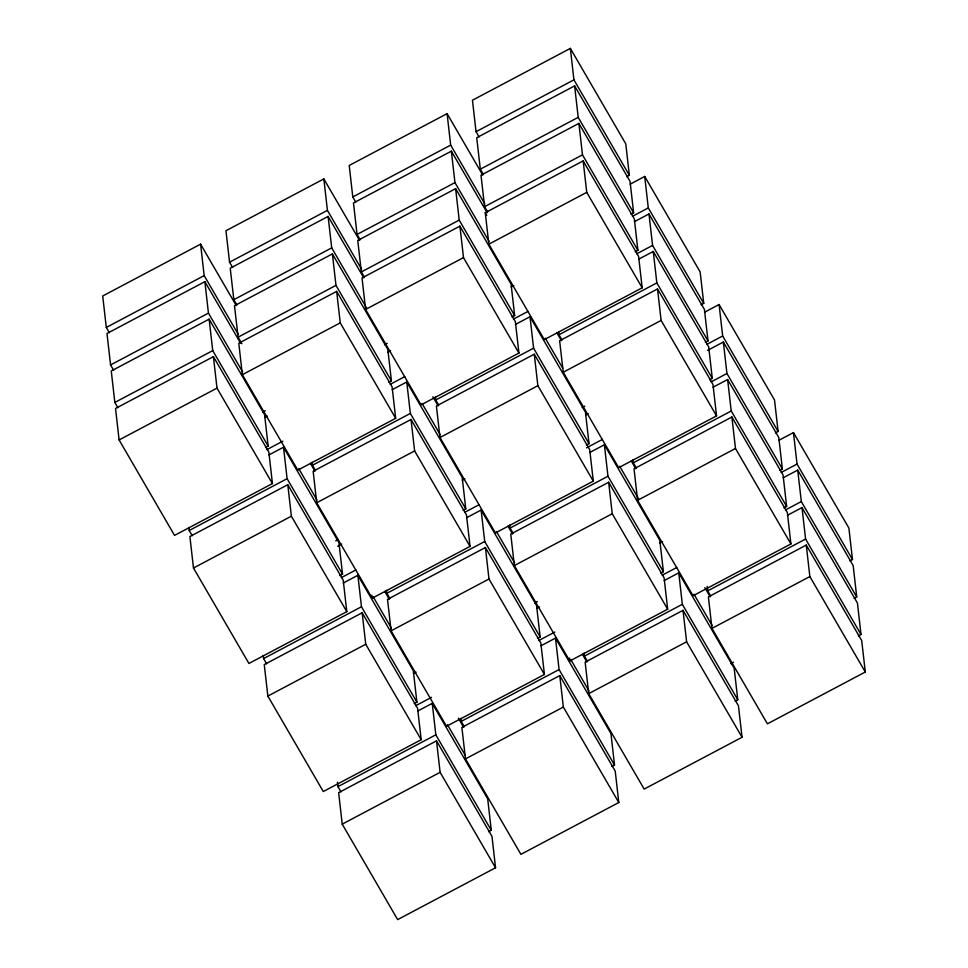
<?xml version="1.0" encoding="UTF-8"?>
<svg xmlns="http://www.w3.org/2000/svg" width="968" height="968" viewBox="0 0 968 968"><rect width="100%" height="100%" fill="white"/><g stroke="black" fill="none" stroke-linecap="round" stroke-linejoin="round"><path stroke-width="1.45" d="M236.289 305.622L200.594 244.166L102.705 295.99L106.298 327.45L109.336 332.689M359.539 240.367L323.844 178.911L225.955 230.735L229.549 262.195L232.586 267.434M482.778 175.111L447.095 113.655L349.206 165.48L352.788 196.94L355.825 202.179M626.72 176.733L629.357 175.329L625.776 143.857L570.346 48.4L472.457 100.224L476.038 131.696L479.075 136.924M106.298 327.45L204.175 275.626L200.594 244.166M229.549 262.195L327.426 210.371L323.844 178.911M352.788 196.94L450.677 145.115L447.095 113.655M476.038 131.696L573.927 79.86L570.346 48.4M240.56 343.12L204.865 281.664L106.988 333.488L110.57 364.948L113.607 370.187M363.811 277.864L328.116 216.408L230.227 268.233L233.82 299.693L236.857 304.932M487.061 212.609L451.366 151.153L353.477 202.977L357.059 234.438L360.108 239.677M630.991 214.218L633.629 212.827L630.047 181.355L574.617 85.898L476.728 137.722L480.309 169.182L483.347 174.422M110.57 364.948L208.447 313.124L204.865 281.664M233.82 299.693L331.697 247.868L328.116 216.408M357.059 234.438L454.948 182.613L451.366 151.153M480.309 169.182L578.198 117.358L574.617 85.898M265.51 447.482L268.16 446.079L264.579 414.619L209.136 319.162L111.26 370.986L114.841 402.446L117.878 407.673M388.761 382.227L391.411 380.823L387.829 349.363L332.387 253.906L234.498 305.731L238.092 337.191L241.891 343.725M512.011 316.972L514.661 315.568L511.068 284.108L455.638 188.651L357.749 240.475L361.342 271.935L364.379 277.163M635.262 251.716L637.9 250.313L634.318 218.853L578.888 123.396L480.999 175.22L484.581 206.68L487.618 211.907M114.841 402.446L212.73 350.622L209.136 319.162M238.092 337.191L335.969 285.366L332.387 253.906M361.342 271.935L459.219 220.111L455.638 188.651M484.581 206.68L582.47 154.856L578.888 123.396M213.408 356.647L115.531 408.472L119.112 439.944L174.542 535.401L272.431 483.576L268.85 452.116L213.408 356.647L217.001 388.12L272.431 483.576M336.658 291.392L238.781 343.229L242.363 374.689L297.793 470.146L395.682 418.321L392.101 386.861L336.658 291.392L340.24 322.864L395.682 418.321M459.909 226.137L362.02 277.973L365.614 309.433L421.044 404.89L518.933 353.066L515.339 321.606L459.909 226.137L463.49 257.609L518.933 353.066M485.271 212.718L583.159 160.894L638.59 256.351L642.183 287.811L544.294 339.635L488.852 244.178L485.271 212.718L486.795 215.332M119.112 439.944L217.001 388.12M242.363 374.689L340.24 322.864M365.614 309.433L463.49 257.609M488.852 244.178L586.741 192.354L583.159 160.894M630.156 184.174L644.712 176.466L700.142 271.923L703.736 303.395L701.086 304.787M384.49 344.729L387.139 343.337M262.679 412.102L265.329 410.698M632.419 216.336L648.294 207.926L644.712 176.466M264.688 417.426L267.337 416.034M387.938 352.171L390.576 350.779M511.189 286.915L513.827 285.524M634.427 221.66L648.984 213.964L704.414 309.421L708.007 340.893L705.357 342.285M266.95 449.6L282.825 441.19M390.201 384.344L404.745 376.637M513.451 319.089L527.996 311.381M636.69 253.834L652.565 245.424L648.984 213.964M268.959 454.924L283.515 447.216L338.945 542.685L342.527 574.145L339.889 575.549M392.209 389.668L406.754 381.973L462.196 477.43L465.777 508.89L463.14 510.293M515.46 324.413L530.004 316.717L585.446 412.174L589.028 443.634L586.378 445.038M638.711 259.158L653.255 251.462L708.697 346.919L712.279 378.379L709.629 379.783M192.245 535.74L189.208 530.512L287.097 478.688L283.515 447.216M315.495 470.484L312.458 465.257L410.347 413.433L406.754 381.973M438.746 405.229L435.709 400.002L533.586 348.178L530.004 316.717M561.997 339.974L558.959 334.746L656.836 282.922L653.255 251.462M287.786 484.714L189.897 536.538L193.479 568.01L248.921 663.467L346.798 611.643L343.216 580.183L287.786 484.714L291.368 516.186L346.798 611.643M411.025 419.459L313.148 471.283L316.73 502.755L372.172 598.212L470.049 546.388L466.467 514.928L411.025 419.459L414.619 450.931L470.049 546.388M534.275 354.203L436.399 406.028L439.98 437.5L495.41 532.957L593.299 481.132L589.718 449.672L534.275 354.203L537.869 385.675L593.299 481.132M657.526 288.948L559.637 340.784L563.231 372.244L618.661 467.701L716.55 415.877L712.968 384.417L657.526 288.948L661.108 320.42L716.55 415.877M193.479 568.01L291.368 516.186M316.73 502.755L414.619 450.931M439.98 437.5L537.869 385.675M563.231 372.244L661.108 320.42M704.535 312.24L719.079 304.533L774.521 399.99L778.103 431.462L775.453 432.853M582.107 407.54L584.757 406.136M335.727 540.87L338.376 539.466M706.797 344.402L722.66 335.993L719.079 304.533M337.735 546.194L341.704 544.089M462.305 480.237L464.955 478.845M585.555 414.982L588.205 413.59M707.475 350.428L723.35 342.031L778.792 437.488L782.374 468.948L779.724 470.351M341.317 577.666L355.873 569.958M464.567 512.411L479.124 504.703M586.499 447.845L602.362 439.448M711.069 381.9L726.944 373.491L723.35 342.031M343.325 582.99L357.882 575.282L413.312 670.751L416.906 702.211L414.256 703.615M466.576 517.735L481.132 510.027L536.562 605.496L540.144 636.956L537.506 638.36M589.827 452.479L604.383 444.772L659.813 540.241L663.395 571.701L660.757 573.104M713.077 387.224L727.621 379.529L783.064 474.986L786.645 506.445L783.995 507.849M266.623 663.806L263.586 658.579L361.463 606.755L357.882 575.282M389.862 598.551L386.825 593.323L484.714 541.499L481.132 510.027M513.113 533.295L510.075 528.068L607.964 476.244L604.383 444.772M636.363 468.04L633.326 462.813L731.215 410.989L727.621 379.529M362.153 612.78L264.264 664.605L267.858 696.077L323.288 791.534L421.177 739.709L417.583 708.249L362.153 612.78L365.735 644.252L421.177 739.709M485.404 547.525L387.515 599.349L391.096 630.821L446.538 726.278L544.427 674.454L540.834 642.994L485.404 547.525L488.985 578.997L544.427 674.454M608.654 482.27L510.765 534.094L514.347 565.566L569.789 661.023L667.666 609.199L664.084 577.739L608.654 482.27L612.236 513.742L667.666 609.199M731.893 417.014L634.016 468.839L637.597 500.311L693.04 595.768L790.916 543.943L787.335 512.483L731.893 417.014L735.486 448.486L790.916 543.943M267.858 696.077L365.735 644.252M391.096 630.821L488.985 578.997M514.347 565.566L612.236 513.742M637.597 500.311L735.486 448.486M778.901 440.295L793.457 432.599L848.888 528.056L852.469 559.528L849.831 560.92M534.663 602.979L537.313 601.576M781.164 472.469L797.039 464.059L793.457 432.599M413.433 673.559L416.071 672.155M536.671 608.303L539.321 606.9M659.922 543.048L662.572 541.644M783.173 477.793L797.729 470.097L853.159 565.554L856.74 597.014L854.103 598.418M415.695 705.72L431.559 697.323M538.934 640.465L554.809 632.068M662.185 575.222L676.741 567.514M785.435 509.967L801.31 501.557L797.729 470.097M417.704 711.056L432.248 703.349L487.69 798.818L491.272 830.278L488.622 831.681M540.955 645.801L555.499 638.094L610.941 733.562L614.523 765.022L611.873 766.426M664.193 580.546L678.75 572.838L734.18 668.307L737.773 699.767L735.123 701.171M787.444 515.291L802 507.583L857.43 603.052L861.012 634.512L858.374 635.915M340.99 791.872L337.953 786.645L435.83 734.821L432.248 703.349M464.241 726.617L461.204 721.39L559.081 669.566L555.499 638.094M587.491 661.362L584.454 656.135L682.331 604.31L678.75 572.838M710.73 596.106L707.693 590.879L805.582 539.055L802 507.583M436.52 740.847L338.643 792.671L342.224 824.143L397.654 919.6L495.543 867.776L491.962 836.304L436.52 740.847L440.113 772.319L495.543 867.776M559.77 675.591L461.881 727.416L465.475 758.888L520.905 854.345L618.794 802.52L615.212 771.06L559.77 675.591L563.352 707.063L618.794 802.52M683.021 610.336L585.132 662.16L588.726 693.632L644.156 789.089L742.045 737.265L738.451 705.805L683.021 610.336L686.602 641.808L742.045 737.265M806.271 545.081L708.382 596.905L711.964 628.377L767.406 723.834L865.295 672.01L861.701 640.55L806.271 545.081L809.853 576.553L865.295 672.01M342.224 824.143L440.113 772.319M465.475 758.888L563.352 707.063M588.726 693.632L686.602 641.808M711.964 628.377L809.853 576.553M730.852 663.673L733.502 662.269M573.927 79.86L629.357 175.329M648.294 207.926L703.736 303.395M722.66 335.993L778.103 431.462M797.039 464.059L852.469 559.528M578.198 117.358L633.629 212.827M652.565 245.424L708.007 340.893M726.944 373.491L782.374 468.948M801.31 501.557L856.74 597.014M582.47 154.856L637.9 250.313M656.836 282.922L712.279 378.379M731.215 410.989L786.645 506.445M805.582 539.055L861.012 634.512M586.741 192.354L642.183 287.811M450.677 145.115L484.847 203.97M556.866 332.835L561.428 340.675M631.245 460.901L635.795 468.742M704.849 587.649L710.173 596.808M454.948 182.613L489.118 241.468M545.262 338.147L562.735 368.215M619.641 466.213L638.626 498.895M694.008 594.279L712.23 625.655M459.219 220.111L514.661 315.568M533.586 348.178L589.028 443.634M607.964 476.244L663.395 571.701M682.331 604.31L737.773 699.767M327.426 210.371L361.596 269.225M432.865 396.783L438.177 405.931M507.994 526.156L512.544 533.997M582.361 654.223L586.923 662.064M331.697 247.868L366.63 308.03M422.024 403.402L440.246 434.777M496.39 531.468L514.613 562.844M570.757 659.523L588.98 690.91M335.969 285.366L391.411 380.823M410.347 413.433L465.777 508.89M484.714 541.499L540.144 636.956M559.081 669.566L614.523 765.022M204.175 275.626L238.358 334.48M310.377 463.345L314.927 471.186M384.744 591.412L389.305 599.252M458.36 718.159L463.672 727.319M208.447 313.124L242.629 371.966M298.773 468.657L316.996 500.032M373.14 596.724L391.362 628.099M447.506 724.778L464.979 754.859M212.73 350.622L268.16 446.079M287.097 478.688L342.527 574.145M361.463 606.755L416.906 702.211M435.83 734.821L491.272 830.278M707.185 586.378L707.693 590.879M632.987 459.812L633.326 462.813M558.609 331.746L558.959 334.746M584.103 653.134L584.454 656.135M569.45 658.034L569.789 661.023M509.737 525.067L510.075 528.068M435.37 397.001L435.709 400.002M460.853 718.389L461.204 721.39M386.486 590.323L386.825 593.323M371.821 595.223L372.172 598.212M312.119 462.256L312.458 465.257M337.445 782.144L337.953 786.645M263.236 655.578L263.586 658.579M188.869 527.512L189.208 530.512"/></g></svg>
